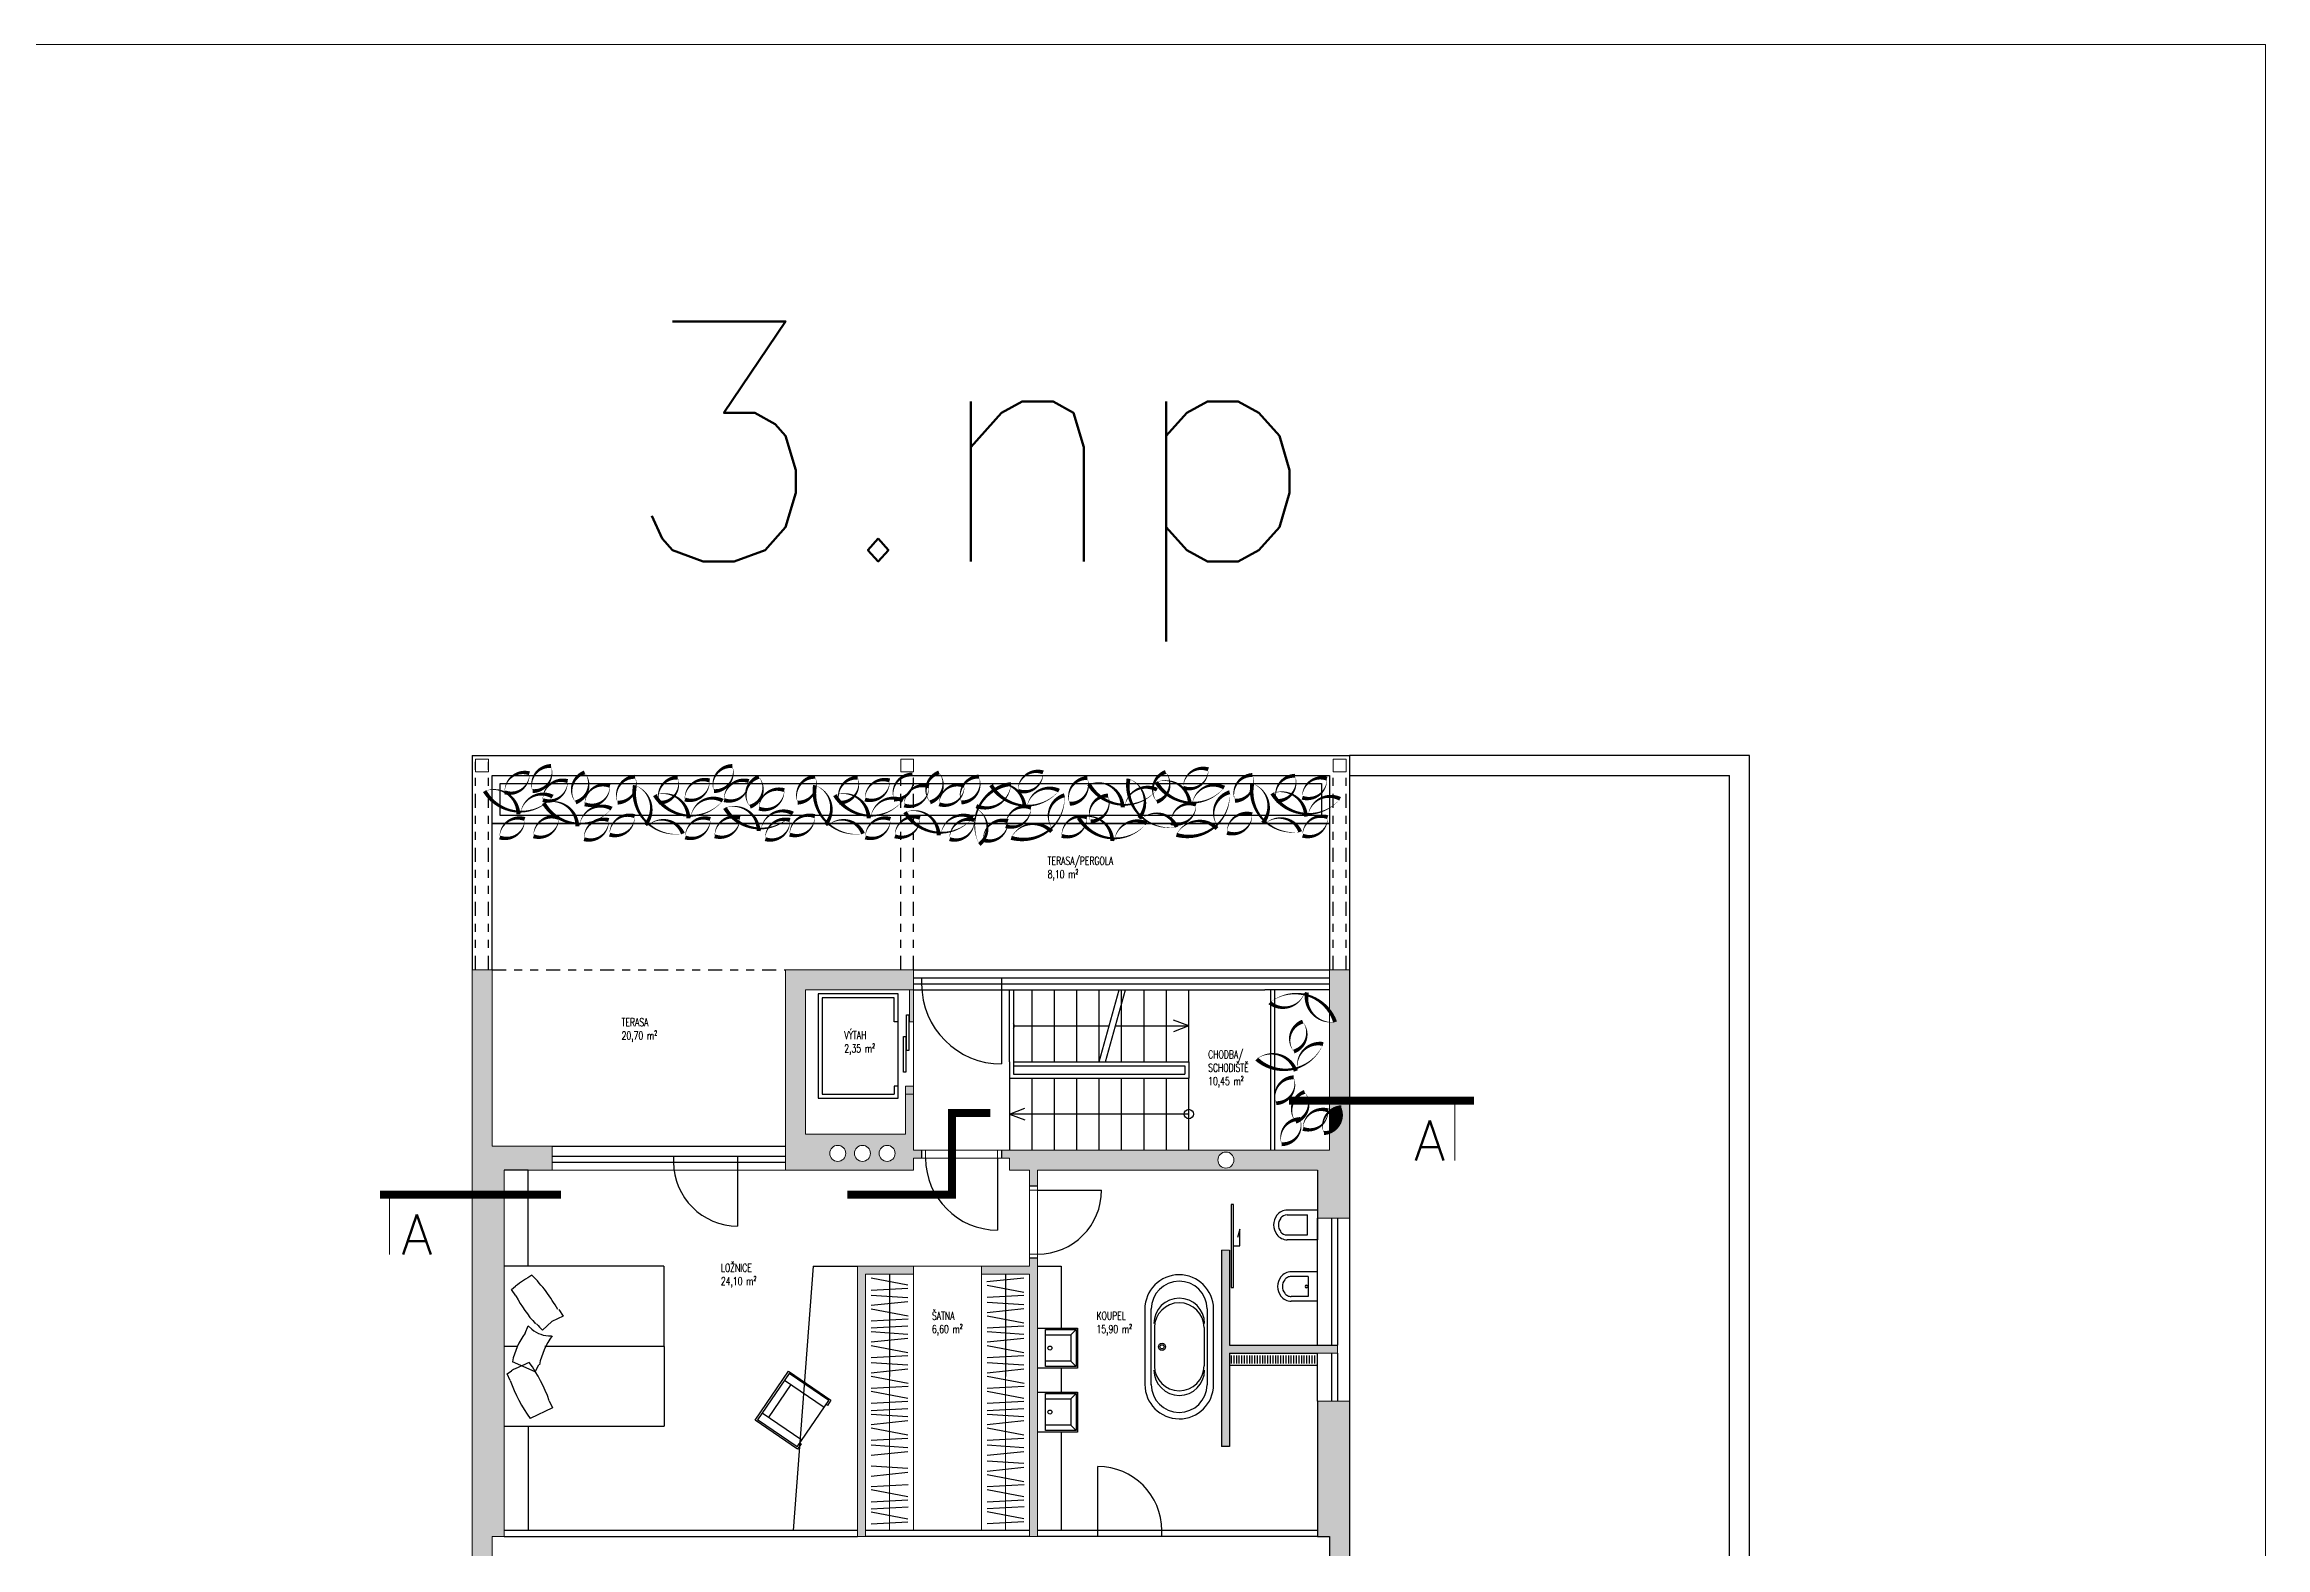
# Model space of a CAD drawing. Header units: metres. Extents: x -442 to 316, y -503 to 125.
# Drawn here: x 64.58 to 92.34, y -73.4 to -54.62 of the extents above; entities that cross this region are included whole.
import ezdxf

# ---------------------------------------------------------------- set-up
doc = ezdxf.new("R2010")
doc.units = ezdxf.units.M
doc.linetypes.add('DIVIDE', pattern=[1.25, 0.5, -0.25, 0, -0.25, 0, -0.25])
doc.linetypes.add('ČÁRKOVANÁ', pattern=[19.05, 12.7, -6.35])
for name, color, linetype in [('aa_nábytek', 133, 'Continuous'), ('int-kuchyň', 141, 'Continuous'), ('nove zdivo akce', 3, 'Continuous'), ('ns_sanita', 7, 'Continuous'), ('PEN50', 7, 'Continuous'), ('popis', 6, 'Continuous'), ('SRAFA', 251, 'Continuous'), ('SRAFY', 3, 'Continuous'), ('zariz.predmety', 203, 'Continuous'), ('ZARIZOVAKY', 251, 'Continuous'), ('ZDIVO', 1, 'Continuous')]:
    doc.layers.add(name, color=color, linetype=linetype)
doc.layers.add('FLOATING-WINDOWS', color=2, linetype='Continuous', plot=False)
doc.layers.add('Standard', color=7, linetype='Continuous', lineweight=25)
doc.styles.add('ROMANS', font='romans.shx', dxfattribs={"width": 0.7})

# ---------------------------------------------------------------- blocks, each defined once
blk = doc.blocks.new('Bidet_zavěšený_36')
at = {"layer": 'ns_sanita', "color": 133, "linetype": 'Continuous'}
for p, q in [((0.37, 0.5), (0, 0.5)), ((0, 0.5), (0, 0.17)), ((0.06, 0.38), (0.06, 0.17)), ((0.06, 0.38), (0.31, 0.38)), ((0.31, 0.38), (0.31, 0.17)), ((0.37, 0.5), (0.37, 0.17))]:
    blk.add_line(p, q, dxfattribs=at)
blk.add_lwpolyline([(0.185, 0.373), (0.174, 0.368), (0.17, 0.357), (0.174, 0.347), (0.185, 0.343), (0.196, 0.347), (0.2, 0.357), (0.196, 0.368)], close=True, dxfattribs=at)
for points in [[(0, 0.17), (0.001, 0.151), (0.004, 0.133), (0.01, 0.115), (0.017, 0.097), (0.027, 0.081), (0.038, 0.066), (0.051, 0.052), (0.065, 0.04)], [(0.06, 0.17), (0.061, 0.158), (0.063, 0.146), (0.066, 0.135), (0.071, 0.124), (0.077, 0.114), (0.084, 0.104), (0.092, 0.096), (0.101, 0.088)], [(0.065, 0.04), (0.092, 0.023), (0.122, 0.01), (0.153, 0.003), (0.185, 0), (0.217, 0.003), (0.248, 0.01), (0.278, 0.023), (0.305, 0.04)], [(0.101, 0.088), (0.12, 0.076), (0.141, 0.067), (0.163, 0.062), (0.185, 0.06), (0.207, 0.062), (0.229, 0.067), (0.25, 0.076), (0.269, 0.088)], [(0.269, 0.088), (0.278, 0.096), (0.286, 0.104), (0.293, 0.114), (0.299, 0.124), (0.304, 0.135), (0.307, 0.146), (0.309, 0.158), (0.31, 0.17)], [(0.305, 0.04), (0.319, 0.052), (0.332, 0.066), (0.343, 0.081), (0.353, 0.097), (0.36, 0.115), (0.366, 0.133), (0.369, 0.151), (0.37, 0.17)]]:
    blk.add_lwpolyline(points, dxfattribs=at)
blk = doc.blocks.new('WC_zavěšené_01_30')
at = {"layer": 'ns_sanita', "color": 133, "linetype": 'Continuous'}
for p, q in [((0, 0.55), (0, 0.17)), ((0, 0.55), (0.37, 0.55)), ((0.06, 0.17), (0.06, 0.425)), ((0.31, 0.425), (0.06, 0.425)), ((0.31, 0.17), (0.31, 0.425)), ((0.37, 0.55), (0.37, 0.17))]:
    blk.add_line(p, q, dxfattribs=at)
for centre, radius, start, end in [((0.163, 0.17), 0.163, 180, 233.1301), ((0.163, 0.17), 0.103, 180, 233.1301), ((0.185, 0.2), 0.2, 233.1301, 306.8699), ((0.185, 0.2), 0.14, 233.1301, 306.8699), ((0.208, 0.17), 0.103, 306.8699, 0), ((0.208, 0.17), 0.163, 306.8699, 0)]:
    blk.add_arc(centre, radius, start, end, dxfattribs=at)

msp = doc.modelspace()

# ---------------------------------------------------------------- hatches: boundary and pattern name
at = {"layer": 'SRAFA', "linetype": 'Continuous', "lineweight": 0, "ltscale": 20}
msp.add_hatch(color=256, dxfattribs=at).paths.add_polyline_path([(70.924726, -68.384743), (70.174726, -68.384794), (70.174726, -66.184794), (69.924726, -66.184794), (69.924726, -68.993142), (70.324726, -68.993142), (70.324726, -68.684794), (70.626009, -68.684794), (70.924726, -68.684794)])
at = {"layer": 'SRAFA', "linetype": 'Continuous', "lineweight": 0}
h = msp.add_hatch(color=256, dxfattribs=at)
h.paths.add_polyline_path([(75.394726, -66.434794), (75.394726, -66.834794), (75.444726, -66.834794), (75.444726, -66.184794), (73.844726, -66.184794), (73.844726, -68.684794), (75.444726, -68.684794), (75.444726, -68.534794), (75.544726, -68.534794), (75.544726, -68.434794), (75.444726, -68.434794), (75.444726, -67.634794), (75.344726, -67.634794), (75.344726, -68.234794), (74.094726, -68.234794), (74.094726, -66.434794)])
h.paths.add_polyline_path([(74.905371, -68.476269, -1), (74.705371, -68.476269, -1)], flags=16)
h.paths.add_polyline_path([(75.213428, -68.476269, -1), (75.013428, -68.476269, -1)], flags=16)
h.paths.add_polyline_path([(74.596359, -68.476269, -1), (74.396359, -68.476269, -1)], flags=16)
h = msp.add_hatch(color=256, dxfattribs=at)
h.paths.add_polyline_path([(80.894726, -66.184794), (80.644726, -66.184794), (80.644726, -66.700057, -0.073154879), (80.713128, -66.835096, -0.055054985), (80.644726, -66.837873), (80.644726, -67.953226, -0.167094975), (80.789781, -67.900375, -0.425721558), (80.644726, -68.210401), (80.644726, -68.434794), (76.644726, -68.434794), (76.544726, -68.434794), (76.544726, -68.534794), (76.644726, -68.534794), (76.644726, -68.684794), (76.894726, -68.684794), (76.894726, -68.884794), (76.994726, -68.884794), (76.994726, -68.684794), (80.494726, -68.684794), (80.494726, -69.284794), (80.894726, -69.284794)])
h.paths.add_polyline_path([(79.448245, -68.559794, -1), (79.248245, -68.559794, -1)], flags=16)
for points in [[(80.789781, -67.900375, 0.167094975), (80.644726, -67.953226), (80.644726, -68.210401, 0.425721558)], [(69.924785, -68.993142), (69.924726, -73.764794), (69.924726, -73.764797), (70.174726, -73.764797), (70.174733, -73.264792), (70.324726, -73.264794), (70.324726, -68.993142)], [(79.394726, -69.684794), (79.294726, -69.684794), (79.294726, -72.139794), (79.394726, -72.139794), (79.394726, -70.974794), (80.494726, -70.974794), (80.744726, -70.974794), (80.744726, -70.874794), (79.394726, -70.874794)], [(74.744726, -69.884794), (74.744726, -73.264794), (74.844726, -73.264794), (74.844726, -69.984794), (75.444726, -69.984794), (75.444726, -69.884794)], [(76.294726, -69.884794), (76.294726, -69.984794), (76.894726, -69.984794), (76.894726, -73.264794), (76.994726, -73.264794), (76.994726, -69.884794), (76.994726, -69.784794), (76.894726, -69.784794), (76.894726, -69.884794)], [(80.894726, -71.574794), (80.494726, -71.574794), (80.494726, -73.264794), (80.644726, -73.264794), (80.644726, -73.764794), (80.894726, -73.764794)]]:
    msp.add_hatch(color=256, dxfattribs=at).paths.add_polyline_path(points)

# ---------------------------------------------------------------- linework, layer by layer
at = {"layer": 'aa_nábytek', "color": 133, "linetype": 'Continuous'}
for p, q in [((73.466029, -71.810886), (73.88226, -71.199043)), ((73.887546, -71.226829), (73.493815, -71.805599)), ((73.831299, -71.30951), (74.327388, -71.646994)), ((73.88226, -71.199043), (74.411421, -71.559026)), ((74.383635, -71.564313), (73.887546, -71.226829)), ((73.632744, -71.779165), (73.913981, -71.365757)), ((73.989904, -72.143083), (74.383635, -71.564313)), ((74.366423, -71.625171), (74.349887, -71.613922)), ((74.411421, -71.559026), (74.366423, -71.625171)), ((73.99519, -72.170869), (73.466029, -71.810886)), ((73.989904, -72.143083), (73.493815, -71.805599)), ((74.046151, -72.060402), (73.550062, -71.722917)), ((74.040188, -72.104724), (73.99519, -72.170869)), ((74.023652, -72.093474), (74.040188, -72.104724))]:
    msp.add_line(p, q, dxfattribs=at)
at = {"layer": 'FLOATING-WINDOWS', "linetype": 'Continuous', "lineweight": 0}
msp.add_lwpolyline([(-36.830295, -54.619624), (92.34374, -54.619624), (92.34374, -91.605521), (-36.830295, -91.605521)], close=True, dxfattribs=at)
at = {"layer": 'FLOATING-WINDOWS', "linetype": 'Continuous', "lineweight": 0, "flags": 128}
for points in [[(74.094726, -66.434794), (74.094726, -68.234794), (75.344726, -68.234794), (75.344726, -67.734794), (75.444726, -67.734794), (75.444726, -66.434794)], [(75.444726, -66.434794), (75.444726, -68.434794), (80.644726, -68.434794), (80.644726, -66.434794)], [(70.324726, -68.684794), (70.324726, -72.678773), (70.324726, -73.189794), (71.484726, -73.189794), (74.744726, -73.189794), (74.744726, -69.884794), (76.894726, -69.884794), (76.894726, -68.684794), (76.644726, -68.684794), (76.644726, -68.534794), (75.444726, -68.534794), (75.444726, -68.684794), (73.844726, -68.684794), (73.613733, -68.684794), (73.148472, -68.684794), (72.111986, -68.684794)], [(76.994726, -68.684794), (76.994726, -73.189794), (80.494726, -73.189794), (80.494726, -70.974794), (79.394726, -70.974794), (79.394726, -72.139794), (79.294726, -72.139794), (79.294726, -69.684794), (79.394726, -69.684794), (79.394726, -70.874794), (80.494726, -70.874794), (80.494726, -68.684794)], [(75.444726, -69.884794), (75.444726, -69.984794), (74.844726, -69.984794), (74.844726, -73.189794), (76.894726, -73.189794), (76.894726, -69.984794), (76.294726, -69.984794), (76.294726, -69.884794)]]:
    msp.add_lwpolyline(points, close=True, dxfattribs=at)
at = {"layer": 'int-kuchyň'}
for p, q in [((70.626009, -68.684794), (70.324726, -68.684794)), ((70.62625, -69.88626), (70.626009, -68.684794)), ((72.322998, -69.884794), (70.322999, -69.886522)), ((72.322998, -69.884794), (72.324726, -71.884793)), ((74.187256, -69.884794), (73.938717, -73.189794)), ((74.187256, -69.884794), (74.744726, -69.884794)), ((70.416914, -70.175636), (70.468039, -70.134967)), ((70.474226, -70.257998), (70.416914, -70.175636)), ((70.587476, -70.723786), (70.627907, -70.631952)), ((70.627907, -70.631952), (70.673676, -70.672142)), ((70.323863, -70.886521), (70.493177, -70.886375)), ((70.836211, -70.886079), (72.323862, -70.884794)), ((70.364573, -71.230937), (70.416377, -71.192822)), ((70.402981, -71.315278), (70.364573, -71.230937)), ((70.324726, -71.886521), (72.324726, -71.884793)), ((70.625817, -71.886261), (70.625248, -73.189794))]:
    msp.add_line(p, q, dxfattribs=at)
for points in [[(71.008525, -70.429538), (71.063687, -70.50881), (70.922596, -70.578898), (70.807846, -70.686839)], [(70.754176, -71.118681), (70.715262, -71.207069), (70.429998, -71.081478)], [(70.890898, -71.567362), (70.932794, -71.654376), (70.651964, -71.789592)]]:
    msp.add_lwpolyline(points, dxfattribs=at)
for centre, radius, start, end in [((73.250135, -74.060084), 4.811092, 122.3924918, 125.3287458), ((69.321993, -71.345156), 1.907995, 28.6778678, 44.9317741), ((72.004895, -69.446716), 1.732376, 207.9243842, 222.0424092), ((71.33805, -71.267748), 0.926961, 144.0681107, 168.4076589), ((70.900942, -70.413325), 0.344436, 228.7137288, 272.0347363), ((72.017483, -69.446716), 1.732376, 222.0424092, 225.7129752), ((71.735028, -71.329404), 0.990929, 144.7535397, 167.72223), ((72.042912, -70.756931), 1.732376, 198.8021533, 216.5907443), ((72.540994, -75.509373), 4.811092, 113.2702609, 116.2065149), ((69.092962, -72.20601), 1.907995, 19.5556369, 35.8095432)]:
    msp.add_arc(centre, radius, start, end, dxfattribs=at)
at = {"layer": 'nove zdivo akce', "linetype": 'DIVIDE', "ltscale": 0.35}
for p, q in [((69.969726, -66.184794), (69.969726, -63.549794)), ((70.129726, -66.184794), (70.129726, -63.549794)), ((75.284726, -66.184794), (75.284726, -63.709794)), ((75.444726, -66.184794), (75.444726, -63.709794)), ((80.689726, -66.184794), (80.689726, -63.709794)), ((80.849726, -66.184794), (80.849726, -63.709794)), ((70.174726, -66.184794), (73.844726, -66.184794))]:
    msp.add_line(p, q, dxfattribs=at)
at = {"layer": 'nove zdivo akce', "linetype": 'Continuous'}
for p, q in [((75.444726, -66.184794), (79.834726, -66.184794)), ((75.444726, -66.284794), (80.644726, -66.284794)), ((75.544726, -66.284794), (75.544726, -66.359794)), ((76.544726, -66.284794), (76.544726, -66.359794)), ((79.834726, -66.184794), (80.644726, -66.184794)), ((74.252465, -66.481647), (74.252465, -67.784794)), ((75.252465, -66.481647), (74.252465, -66.481647)), ((74.302465, -66.531647), (74.302465, -67.734794)), ((75.202465, -66.531647), (74.302465, -66.531647)), ((75.202465, -66.834794), (75.202465, -66.531647)), ((75.252465, -67.784794), (75.252465, -66.481647)), ((75.444726, -66.359794), (80.644726, -66.359794)), ((75.444726, -66.434794), (79.834726, -66.434794)), ((76.544726, -66.359794), (76.544726, -67.359794)), ((76.644726, -67.334794), (76.644726, -66.434794)), ((76.694726, -66.434794), (76.694726, -67.484794)), ((76.924726, -67.334794), (76.924726, -66.434794)), ((77.204726, -67.334794), (77.204726, -66.434794)), ((77.484726, -67.334794), (77.484726, -66.434794)), ((77.764726, -67.334794), (77.764726, -66.434794)), ((77.764726, -67.334794), (78.013886, -66.434794)), ((77.842548, -67.334794), (78.091707, -66.434794)), ((78.044726, -67.334794), (78.044726, -66.434794)), ((78.324726, -67.334794), (78.324726, -66.434794)), ((78.324726, -67.334794), (78.324726, -66.434794)), ((78.604726, -67.334794), (78.604726, -66.434794)), ((78.604726, -67.334794), (78.604726, -66.434794)), ((78.884726, -67.334794), (78.884726, -66.434794)), ((78.884726, -67.334794), (78.884726, -66.434794)), ((80.644726, -66.434794), (79.834726, -66.434794)), ((79.909726, -68.434794), (79.909726, -66.434794)), ((79.959726, -68.434794), (79.959726, -66.434794)), ((75.252465, -66.834794), (75.202465, -66.834794)), ((76.694726, -66.884794), (77.889306, -66.884794)), ((77.967128, -66.884794), (78.884726, -66.884794)), ((78.884726, -66.884794), (78.693293, -66.813512)), ((78.884726, -66.884794), (78.693293, -66.956076)), ((76.644726, -67.334794), (76.644726, -67.534794)), ((76.694726, -67.334794), (78.884726, -67.334794)), ((76.694726, -67.384794), (78.834726, -67.384794)), ((78.834726, -67.384794), (78.834726, -67.484794)), ((78.884726, -67.334794), (78.884726, -67.534794)), ((74.302465, -67.734794), (75.202465, -67.734794)), ((75.252465, -67.634794), (75.202465, -67.634794)), ((75.202465, -67.634794), (75.202465, -67.734794)), ((76.644726, -67.534794), (78.884726, -67.534794)), ((76.644726, -67.534794), (76.644726, -68.434794)), ((76.694726, -67.484794), (78.834726, -67.484794)), ((76.924726, -68.434794), (76.924726, -67.534794)), ((77.204726, -68.434794), (77.204726, -67.534794)), ((77.484726, -68.434794), (77.484726, -67.534794)), ((77.764726, -68.434794), (77.764726, -67.534794)), ((78.044726, -68.434794), (78.044726, -67.534794)), ((78.324726, -68.434794), (78.324726, -67.534794)), ((78.324726, -68.434794), (78.324726, -67.534794)), ((78.604726, -68.434794), (78.604726, -67.534794)), ((78.604726, -68.434794), (78.604726, -67.534794)), ((78.884726, -68.434794), (78.884726, -67.534794)), ((78.884726, -68.434794), (78.884726, -67.534794)), ((74.252465, -67.784794), (75.252465, -67.784794)), ((76.644726, -67.984794), (76.83616, -67.913512)), ((78.884726, -67.984794), (76.644726, -67.984794)), ((76.644726, -67.984794), (76.83616, -68.056076)), ((70.924726, -68.384794), (73.844726, -68.384794)), ((70.924726, -68.509794), (73.844726, -68.509794)), ((72.444726, -68.509794), (72.444726, -68.584794)), ((73.244726, -68.509794), (73.244726, -68.584794)), ((75.544726, -68.434794), (75.544726, -68.534794)), ((76.494726, -68.534794), (76.494726, -69.434794)), ((76.544726, -68.434794), (76.544726, -68.534794)), ((70.924726, -68.584794), (73.844726, -68.584794)), ((73.244726, -68.584794), (73.244726, -69.384794)), ((76.994726, -68.884794), (76.894726, -68.884794)), ((76.994726, -68.934794), (77.794726, -68.934794)), ((80.494726, -70.874794), (80.494726, -69.284794)), ((80.669726, -69.284794), (80.669726, -70.874794)), ((80.744726, -69.284794), (80.744726, -70.874794)), ((80.894726, -69.284794), (80.894726, -71.574794)), ((76.994726, -69.784794), (76.894726, -69.784794)), ((80.494726, -71.574794), (80.494726, -70.974794)), ((80.669726, -70.974794), (80.669726, -71.574794)), ((80.744726, -70.974794), (80.744726, -71.574794)), ((77.747171, -73.189794), (77.747171, -72.389794)), ((74.744726, -73.189794), (70.324726, -73.189794)), ((70.324726, -73.264794), (74.744726, -73.264794)), ((76.894726, -73.189794), (74.844726, -73.189794)), ((76.894726, -73.264794), (74.844726, -73.264794)), ((80.494726, -73.189794), (76.994726, -73.189794)), ((80.494726, -73.264794), (76.994726, -73.264794)), ((77.747171, -73.264794), (77.747171, -73.189794)), ((78.547171, -73.264794), (78.547171, -73.189794))]:
    msp.add_line(p, q, dxfattribs=at)
for points in [[(75.382832, -67.192121), (75.355508, -67.192121), (75.355508, -66.746832), (75.382832, -66.746832)], [(75.347265, -67.46026), (75.319941, -67.46026), (75.319941, -67.01497), (75.347265, -67.01497)]]:
    msp.add_lwpolyline(points, close=True, dxfattribs=at)
msp.add_circle((78.884726, -67.984794), 0.058597, dxfattribs=at)
for centre, radius, start, end in [((76.544726, -66.359794), 1, 180, 270), ((76.644726, -66.884794), 0.058597, 328.5705846, 31.4294154), ((76.494726, -68.534794), 0.9, 180, 270), ((73.244726, -68.584794), 0.8, 180, 270), ((76.994726, -68.934794), 0.8, 270, 0), ((77.747171, -73.189794), 0.8, 360, 90)]:
    msp.add_arc(centre, radius, start, end, dxfattribs=at)
at = {"layer": 'ns_sanita', "color": 133, "linetype": 'Continuous'}
for p, q in [((76.994726, -69.884794), (77.289429, -69.884794)), ((77.289429, -69.884794), (77.289429, -70.658978)), ((76.994726, -70.658978), (77.494726, -70.658978)), ((77.094726, -71.138978), (77.094726, -70.678978)), ((77.094726, -70.678978), (77.474726, -70.678978)), ((77.094726, -70.743978), (77.409726, -70.743978)), ((77.474726, -70.678978), (77.409726, -70.743978)), ((77.409726, -70.743978), (77.409726, -71.073978)), ((77.474726, -70.678978), (77.474726, -71.138978)), ((77.494726, -70.658978), (77.494726, -71.158978)), ((77.409726, -71.073978), (77.094726, -71.073978)), ((77.409726, -71.073978), (77.474726, -71.138978)), ((77.494726, -71.158978), (76.994726, -71.158978)), ((77.474726, -71.138978), (77.094726, -71.138978)), ((77.289429, -71.158978), (77.289429, -71.458978)), ((76.994726, -71.458978), (77.494726, -71.458978)), ((77.094726, -71.478978), (77.474726, -71.478978)), ((77.094726, -71.938978), (77.094726, -71.478978)), ((77.094726, -71.543978), (77.409726, -71.543978)), ((77.474726, -71.478978), (77.409726, -71.543978)), ((77.409726, -71.543978), (77.409726, -71.873978)), ((77.474726, -71.478978), (77.474726, -71.938978)), ((77.494726, -71.458978), (77.494726, -71.958978)), ((77.409726, -71.873978), (77.094726, -71.873978)), ((77.409726, -71.873978), (77.474726, -71.938978)), ((77.494726, -71.958978), (76.994726, -71.958978)), ((77.474726, -71.938978), (77.094726, -71.938978)), ((77.289429, -71.958978), (77.289429, -73.189794))]:
    msp.add_line(p, q, dxfattribs=at)
for centre in [(77.148325, -70.908978), (77.148325, -71.708978)]:
    msp.add_circle(centre, 0.025, dxfattribs=at)
at = {"layer": 'PEN50'}
for p, q in [((79.442933, -69.632758), (79.524248, -69.632758)), ((79.524248, -69.4228), (79.494957, -69.528841)), ((79.524248, -69.632758), (79.524248, -69.4228)), ((78.334569, -70.418774), (78.334934, -71.368782)), ((78.414934, -71.368752), (78.41457, -70.418743)), ((79.114577, -70.418475), (79.114941, -71.368484)), ((79.194912, -71.368453), (79.194541, -70.398444)), ((78.454661, -70.65373), (78.454845, -71.133734)), ((79.074666, -70.653492), (79.07485, -71.133497))]:
    msp.add_line(p, q, dxfattribs=at)
msp.add_lwpolyline([(79.413322, -70.150658), (79.442933, -70.150658), (79.442933, -69.114858), (79.413322, -69.114858)], close=True, dxfattribs=at)
for radius in [0.0447, 0.026]:
    msp.add_circle((78.549475, -70.893696), radius, dxfattribs=at)
for centre, radius, start, end in [((78.764575, -70.423609), 0.430004, 0.6882051, 180.0219601), ((78.764575, -70.423609), 0.350003, 0.6882051, 180.0219601), ((78.764644, -70.602735), 0.316569, 0.0219601, 180.0219601), ((78.764663, -70.653611), 0.310003, 0.0219601, 180.0219601), ((78.764867, -71.184491), 0.316569, 180.0219601, 0.0219601), ((78.764847, -71.133616), 0.310003, 180.0219601, 0.0219601), ((78.764936, -71.363618), 0.430004, 180.0219601, 359.3557151), ((78.764936, -71.363618), 0.350003, 180.0219601, 359.3557151)]:
    msp.add_arc(centre, radius, start, end, dxfattribs=at)
at = {"layer": 'SRAFA', "linetype": 'Continuous'}
for p, q in [((85.894726, -63.50553), (80.894726, -63.504794)), ((85.894726, -73.789794), (85.894726, -63.50553)), ((80.894726, -63.754897), (85.644726, -63.755499)), ((85.644726, -73.539794), (85.644726, -63.755499)), ((85.894726, -71.534794), (85.894726, -65.234794)), ((79.418511, -71.1009), (79.418511, -71.0009)), ((79.45099, -71.1009), (79.45099, -71.0009)), ((79.483469, -71.1009), (79.483469, -71.0009)), ((79.515948, -71.1009), (79.515948, -71.0009)), ((79.548426, -71.1009), (79.548426, -71.0009)), ((79.580905, -71.1009), (79.580905, -71.0009)), ((79.613384, -71.1009), (79.613384, -71.0009)), ((79.645863, -71.1009), (79.645863, -71.0009)), ((79.678341, -71.1009), (79.678341, -71.0009)), ((79.71082, -71.1009), (79.71082, -71.0009)), ((79.743299, -71.1009), (79.743299, -71.0009)), ((79.775778, -71.1009), (79.775778, -71.0009)), ((79.808257, -71.1009), (79.808257, -71.0009)), ((79.840735, -71.1009), (79.840735, -71.0009)), ((79.873214, -71.1009), (79.873214, -71.0009)), ((79.905693, -71.1009), (79.905693, -71.0009)), ((79.938172, -71.1009), (79.938172, -71.0009)), ((79.97065, -71.1009), (79.97065, -71.0009)), ((80.003129, -71.1009), (80.003129, -71.0009)), ((80.035608, -71.1009), (80.035608, -71.0009)), ((80.068087, -71.1009), (80.068087, -71.0009)), ((80.100565, -71.1009), (80.100565, -71.0009)), ((80.133044, -71.1009), (80.133044, -71.0009)), ((80.165523, -71.1009), (80.165523, -71.0009)), ((80.198002, -71.1009), (80.198002, -71.0009)), ((80.230481, -71.1009), (80.230481, -71.0009)), ((80.262959, -71.1009), (80.262959, -71.0009)), ((80.295438, -71.1009), (80.295438, -71.0009)), ((80.327917, -71.1009), (80.327917, -71.0009)), ((80.360396, -71.1009), (80.360396, -71.0009)), ((80.392874, -71.1009), (80.392874, -71.0009)), ((80.425353, -71.1009), (80.425353, -71.0009)), ((80.457832, -71.1009), (80.457832, -71.0009)), ((79.394726, -71.124794), (80.494726, -71.124794)), ((85.894726, -71.664794), (85.894726, -71.534794))]:
    msp.add_line(p, q, dxfattribs=at)
at = {"layer": 'SRAFA', "linetype": 'Continuous', "lineweight": 0}
for p, q in [((75.444726, -69.984794), (75.444726, -73.189794)), ((76.294726, -69.984794), (76.294726, -73.189794)), ((75.144726, -71.26478), (75.144726, -73.189794)), ((76.594726, -71.26478), (76.594726, -73.189794))]:
    msp.add_line(p, q, dxfattribs=at)
at = {"layer": 'SRAFY', "linetype": 'Continuous', "lineweight": 0}
msp.add_line((70.924726, -68.684794), (73.844726, -68.684794), dxfattribs=at)
at = {"layer": 'Standard', "color": 7, "linetype": 'ByBlock'}
for p, q in [((69.924726, -63.504794), (80.894726, -63.504794)), ((69.924726, -63.504794), (69.924726, -66.184794)), ((80.894726, -63.504794), (80.894726, -66.184794)), ((70.174726, -63.754794), (80.644726, -63.754794)), ((70.174726, -66.184794), (70.174726, -63.754794)), ((80.644726, -63.754794), (80.644726, -66.184794)), ((70.174726, -64.354794), (80.644726, -64.354794))]:
    msp.add_line(p, q, dxfattribs=at)
for points in [[(70.174726, -63.754794), (80.644726, -63.754794), (80.644726, -64.354794), (70.174726, -64.354794)], [(70.274726, -63.854794), (80.544726, -63.854794), (80.544726, -64.254794), (70.274726, -64.254794)]]:
    msp.add_lwpolyline(points, close=True, dxfattribs=at)
at = {"layer": 'zariz.predmety', "color": 253, "linetype": 'Continuous', "ltscale": 0.001}
for points in [[(70.334438, -63.965511, 0, 0, -0.520567051), (70.334438, -63.965511, 0, 0.05, -0.520567051), (70.642153, -63.727563, 0, 0.05, -0.520567051), (70.334438, -63.965511, 0.05, 0.05, 0)], [(70.682647, -63.950197, 0, 0, -0.520567051), (70.682647, -63.950197, 0, 0.05, -0.520567051), (70.912592, -63.636456, 0, 0.05, -0.520567051), (70.682647, -63.950197, 0.05, 0.05, 0)], [(70.810599, -64.062715, 0, 0, -0.520567051), (70.810599, -64.062715, 0, 0.05, -0.520567051), (71.118313, -63.824767, 0, 0.05, -0.520567051), (70.810599, -64.062715, 0.05, 0.05, 0)], [(71.221521, -64.090055, 0, 0, -0.520567051), (71.221521, -64.090055, 0, 0.05, -0.520567051), (71.331971, -63.717082, 0, 0.05, -0.520567051), (71.221521, -64.090055, 0.05, 0.05, 0)], [(71.335016, -64.114037, 0, 0, -0.520567051), (71.335016, -64.114037, 0, 0.05, -0.520567051), (71.648489, -63.883729, 0, 0.05, -0.520567051), (71.335016, -64.114037, 0.05, 0.05, 0)], [(71.745308, -64.093826, 0, 0, -0.520567051), (71.745308, -64.093826, 0, 0.05, -0.520567051), (71.96256, -63.771166, 0, 0.05, -0.520567051), (71.745308, -64.093826, 0.05, 0.05, 0)], [(71.960726, -63.876554, 0, 0, -0.520567051), (71.960726, -63.876554, 0, 0.05, -0.520567051), (72.092051, -64.370215, 0, 0.05, -0.520567051), (72.122672, -64.378342, 0, 0.05, -0.520567051), (72.56074, -64.48151, 0, 0.05, -0.520567051), (71.960726, -63.876554, 0.05, 0.05, 0)], [(72.265717, -64.094897, 0, 0, -0.520567051), (72.265717, -64.094897, 0, 0.05, -0.520567051), (72.495661, -63.781156, 0, 0.05, -0.520567051), (72.265717, -64.094897, 0.05, 0.05, 0)], [(72.585562, -64.054903, 0, 0, -0.520567051), (72.585562, -64.054903, 0, 0.05, -0.520567051), (72.893277, -63.816954, 0, 0.05, -0.520567051), (72.585562, -64.054903, 0.05, 0.05, 0)], [(72.948133, -63.950197, 0, 0, -0.520567051), (72.948133, -63.950197, 0, 0.05, -0.520567051), (73.178078, -63.636456, 0, 0.05, -0.520567051), (72.948133, -63.950197, 0.05, 0.05, 0)], [(73.076085, -64.062715, 0, 0, -0.520567051), (73.076085, -64.062715, 0, 0.05, -0.520567051), (73.383799, -63.824767, 0, 0.05, -0.520567051), (73.076085, -64.062715, 0.05, 0.05, 0)], [(73.400059, -64.144326, 0, 0, -0.520567051), (73.400059, -64.144326, 0, 0.05, -0.520567051), (73.510509, -63.771353, 0, 0.05, -0.520567051), (73.400059, -64.144326, 0.05, 0.05, 0)], [(73.996669, -64.093826, 0, 0, -0.520567051), (73.996669, -64.093826, 0, 0.05, -0.520567051), (74.213921, -63.771166, 0, 0.05, -0.520567051), (73.996669, -64.093826, 0.05, 0.05, 0)], [(74.212087, -63.876554, 0, 0, -0.520567051), (74.212087, -63.876554, 0, 0.05, -0.520567051), (74.343411, -64.370215, 0, 0.05, -0.520567051), (74.374033, -64.378342, 0, 0.05, -0.520567051), (74.812101, -64.48151, 0, 0.05, -0.520567051), (74.212087, -63.876554, 0.05, 0.05, 0)], [(74.517078, -64.094897, 0, 0, -0.520567051), (74.517078, -64.094897, 0, 0.05, -0.520567051), (74.747022, -63.781156, 0, 0.05, -0.520567051), (74.517078, -64.094897, 0.05, 0.05, 0)], [(74.836923, -64.054903, 0, 0, -0.520567051), (74.836923, -64.054903, 0, 0.05, -0.520567051), (75.144637, -63.816954, 0, 0.05, -0.520567051), (74.836923, -64.054903, 0.05, 0.05, 0)], [(75.199494, -64.055759, 0, 0, -0.520567051), (75.199494, -64.055759, 0, 0.05, -0.520567051), (75.429439, -63.742018, 0, 0.05, -0.520567051), (75.199494, -64.055759, 0.05, 0.05, 0)], [(75.327446, -64.12869, 0, 0, -0.520567051), (75.327446, -64.12869, 0, 0.05, -0.520567051), (75.63516, -63.890742, 0, 0.05, -0.520567051), (75.327446, -64.12869, 0.05, 0.05, 0)], [(75.65142, -64.090055, 0, 0, -0.520567051), (75.65142, -64.090055, 0, 0.05, -0.520567051), (75.76187, -63.717082, 0, 0.05, -0.520567051), (75.65142, -64.090055, 0.05, 0.05, 0)], [(75.764915, -64.114037, 0, 0, -0.520567051), (75.764915, -64.114037, 0, 0.05, -0.520567051), (76.078388, -63.883729, 0, 0.05, -0.520567051), (75.764915, -64.114037, 0.05, 0.05, 0)], [(76.042929, -64.091023, 0, 0, -0.520567051), (76.042929, -64.091023, 0, 0.05, -0.520567051), (76.260181, -63.768363, 0, 0.05, -0.520567051), (76.042929, -64.091023, 0.05, 0.05, 0)], [(76.659957, -63.861209, 0, 0, -0.520567051), (76.659957, -63.861209, 0, 0.05, -0.520567051), (76.229602, -64.136422, 0, 0.05, -0.520567051), (76.231171, -64.168065, 0, 0.05, -0.520567051), (76.266091, -64.61676, 0, 0.05, -0.520567051), (76.659957, -63.861209, 0.05, 0.05, 0)], [(76.412601, -63.875138, 0, 0, -0.520567051), (76.412601, -63.875138, 0, 0.05, -0.520567051), (76.833522, -64.164573, 0, 0.05, -0.520567051), (76.862063, -64.150821, 0, 0.05, -0.520567051), (77.261851, -63.944141, 0, 0.05, -0.520567051), (76.412601, -63.875138, 0.05, 0.05, 0)], [(76.749667, -63.945848, 0, 0, -0.520567051), (76.749667, -63.945848, 0, 0.05, -0.520567051), (77.063141, -63.715539, 0, 0.05, -0.520567051), (76.749667, -63.945848, 0.05, 0.05, 0)], [(77.397114, -64.108809, 0, 0, -0.520567051), (77.397114, -64.108809, 0, 0.05, -0.520567051), (77.614365, -63.786148, 0, 0.05, -0.520567051), (77.397114, -64.108809, 0.05, 0.05, 0)], [(77.636345, -63.863984, 0, 0, -0.520567051), (77.636345, -63.863984, 0, 0.05, -0.520567051), (78.057266, -64.153419, 0, 0.05, -0.520567051), (78.085808, -64.139667, 0, 0.05, -0.520567051), (78.485596, -63.932987, 0, 0.05, -0.520567051), (77.636345, -63.863984, 0.05, 0.05, 0)], [(78.13126, -63.79474, 0, 0, -0.520567051), (78.13126, -63.79474, 0, 0.05, -0.520567051), (78.262584, -64.288401, 0, 0.05, -0.520567051), (78.293205, -64.296528, 0, 0.05, -0.520567051), (78.731273, -64.399695, 0, 0.05, -0.520567051), (78.13126, -63.79474, 0.05, 0.05, 0)], [(78.484559, -64.083921, 0, 0, -0.520567051), (78.484559, -64.083921, 0, 0.05, -0.520567051), (78.595009, -63.710948, 0, 0.05, -0.520567051), (78.484559, -64.083921, 0.05, 0.05, 0)], [(78.477871, -63.837577, 0, 0, -0.520567051), (78.477871, -63.837577, 0, 0.05, -0.520567051), (78.898792, -64.127012, 0, 0.05, -0.520567051), (78.927333, -64.11326, 0, 0.05, -0.520567051), (79.327121, -63.90658, 0, 0.05, -0.520567051), (78.477871, -63.837577, 0.05, 0.05, 0)], [(78.814937, -63.908286, 0, 0, -0.520567051), (78.814937, -63.908286, 0, 0.05, -0.520567051), (79.12841, -63.677977, 0, 0.05, -0.520567051), (78.814937, -63.908286, 0.05, 0.05, 0)], [(79.462384, -64.071247, 0, 0, -0.520567051), (79.462384, -64.071247, 0, 0.05, -0.520567051), (79.679635, -63.748587, 0, 0.05, -0.520567051), (79.462384, -64.071247, 0.05, 0.05, 0)], [(79.677802, -63.853974, 0, 0, -0.520567051), (79.677802, -63.853974, 0, 0.05, -0.520567051), (79.809126, -64.347635, 0, 0.05, -0.520567051), (79.839747, -64.355763, 0, 0.05, -0.520567051), (80.277815, -64.45893, 0, 0.05, -0.520567051), (79.677802, -63.853974, 0.05, 0.05, 0)], [(79.982792, -64.072318, 0, 0, -0.520567051), (79.982792, -64.072318, 0, 0.05, -0.520567051), (80.212736, -63.758577, 0, 0.05, -0.520567051), (79.982792, -64.072318, 0.05, 0.05, 0)], [(80.302637, -64.032324, 0, 0, -0.520567051), (80.302637, -64.032324, 0, 0.05, -0.520567051), (80.610352, -63.794375, 0, 0.05, -0.520567051), (80.302637, -64.032324, 0.05, 0.05, 0)], [(70.083059, -63.94937, 0, 0, -0.520567051), (70.083059, -63.94937, 0, 0.05, -0.520567051), (70.50398, -64.238805, 0, 0.05, -0.520567051), (70.532522, -64.225053, 0, 0.05, -0.520567051), (70.93231, -64.018373, 0, 0.05, -0.520567051), (70.083059, -63.94937, 0.05, 0.05, 0)], [(70.820364, -64.099553, 0, 0, -0.520567051), (70.820364, -64.099553, 0, 0.05, -0.520567051), (71.241285, -64.388988, 0, 0.05, -0.520567051), (71.269826, -64.375236, 0, 0.05, -0.520567051), (71.669614, -64.168556, 0, 0.05, -0.520567051), (70.820364, -64.099553, 0.05, 0.05, 0)], [(72.209435, -64.00035, 0, 0, -0.520567051), (72.209435, -64.00035, 0, 0.05, -0.520567051), (72.630356, -64.289785, 0, 0.05, -0.520567051), (72.658898, -64.276034, 0, 0.05, -0.520567051), (73.058686, -64.069353, 0, 0.05, -0.520567051), (72.209435, -64.00035, 0.05, 0.05, 0)], [(73.08585, -64.160163, 0, 0, -0.520567051), (73.08585, -64.160163, 0, 0.05, -0.520567051), (73.506771, -64.449598, 0, 0.05, -0.520567051), (73.535313, -64.435846, 0, 0.05, -0.520567051), (73.935101, -64.229166, 0, 0.05, -0.520567051), (73.08585, -64.160163, 0.05, 0.05, 0)], [(73.513554, -64.168308, 0, 0, -0.520567051), (73.513554, -64.168308, 0, 0.05, -0.520567051), (73.827027, -63.937999, 0, 0.05, -0.520567051), (73.513554, -64.168308, 0.05, 0.05, 0)], [(74.460796, -64.00035, 0, 0, -0.520567051), (74.460796, -64.00035, 0, 0.05, -0.520567051), (74.881717, -64.289785, 0, 0.05, -0.520567051), (74.910259, -64.276034, 0, 0.05, -0.520567051), (75.310047, -64.069353, 0, 0.05, -0.520567051), (74.460796, -64.00035, 0.05, 0.05, 0)], [(76.596355, -64.387172, 0, 0, -0.520567051), (76.596355, -64.387172, 0, 0.05, -0.520567051), (76.909828, -64.156863, 0, 0.05, -0.520567051), (76.596355, -64.387172, 0.05, 0.05, 0)], [(76.664398, -64.533822, 0, 0, -0.520567051), (76.664398, -64.533822, 0, 0.05, -0.520567051), (77.169249, -64.455895, 0, 0.05, -0.520567051), (77.180596, -64.426316, 0, 0.05, -0.520567051), (77.329895, -64.001749, 0, 0.05, -0.520567051), (76.664398, -64.533822, 0.05, 0.05, 0)], [(77.656205, -64.327931, 0, 0, -0.520567051), (77.656205, -64.327931, 0, 0.05, -0.520567051), (77.873457, -64.005271, 0, 0.05, -0.520567051), (77.656205, -64.327931, 0.05, 0.05, 0)], [(78.661625, -64.34961, 0, 0, -0.520567051), (78.661625, -64.34961, 0, 0.05, -0.520567051), (78.975098, -64.119301, 0, 0.05, -0.520567051), (78.661625, -64.34961, 0.05, 0.05, 0)], [(78.729668, -64.49626, 0, 0, -0.520567051), (78.729668, -64.49626, 0, 0.05, -0.520567051), (79.234519, -64.418334, 0, 0.05, -0.520567051), (79.245866, -64.388754, 0, 0.05, -0.520567051), (79.395165, -63.964187, 0, 0.05, -0.520567051), (78.729668, -64.49626, 0.05, 0.05, 0)], [(79.926511, -63.977771, 0, 0, -0.520567051), (79.926511, -63.977771, 0, 0.05, -0.520567051), (80.347432, -64.267206, 0, 0.05, -0.520567051), (80.375973, -64.253454, 0, 0.05, -0.520567051), (80.775761, -64.046774, 0, 0.05, -0.520567051), (79.926511, -63.977771, 0.05, 0.05, 0)], [(70.270624, -64.528776, 0, 0, -0.520567051), (70.270624, -64.528776, 0, 0.05, -0.520567051), (70.584098, -64.298467, 0, 0.05, -0.520567051), (70.270624, -64.528776, 0.05, 0.05, 0)], [(70.693853, -64.513894, 0, 0, -0.520567051), (70.693853, -64.513894, 0, 0.05, -0.520567051), (71.007327, -64.283585, 0, 0.05, -0.520567051), (70.693853, -64.513894, 0.05, 0.05, 0)], [(71.325397, -64.550194, 0, 0, -0.520567051), (71.325397, -64.550194, 0, 0.05, -0.520567051), (71.633112, -64.312245, 0, 0.05, -0.520567051), (71.325397, -64.550194, 0.05, 0.05, 0)], [(71.644894, -64.49354, 0, 0, -0.520567051), (71.644894, -64.49354, 0, 0.05, -0.520567051), (71.958367, -64.263231, 0, 0.05, -0.520567051), (71.644894, -64.49354, 0.05, 0.05, 0)], [(72.590092, -64.528776, 0, 0, -0.520567051), (72.590092, -64.528776, 0, 0.05, -0.520567051), (72.903565, -64.298467, 0, 0.05, -0.520567051), (72.590092, -64.528776, 0.05, 0.05, 0)], [(72.959339, -64.513894, 0, 0, -0.520567051), (72.959339, -64.513894, 0, 0.05, -0.520567051), (73.272813, -64.283585, 0, 0.05, -0.520567051), (72.959339, -64.513894, 0.05, 0.05, 0)], [(73.590883, -64.550194, 0, 0, -0.520567051), (73.590883, -64.550194, 0, 0.05, -0.520567051), (73.898598, -64.312245, 0, 0.05, -0.520567051), (73.590883, -64.550194, 0.05, 0.05, 0)], [(73.896255, -64.49354, 0, 0, -0.520567051), (73.896255, -64.49354, 0, 0.05, -0.520567051), (74.209728, -64.263231, 0, 0.05, -0.520567051), (73.896255, -64.49354, 0.05, 0.05, 0)], [(74.841453, -64.528776, 0, 0, -0.520567051), (74.841453, -64.528776, 0, 0.05, -0.520567051), (75.154926, -64.298467, 0, 0.05, -0.520567051), (74.841453, -64.528776, 0.05, 0.05, 0)], [(75.2107, -64.513894, 0, 0, -0.520567051), (75.2107, -64.513894, 0, 0.05, -0.520567051), (75.524174, -64.283585, 0, 0.05, -0.520567051), (75.2107, -64.513894, 0.05, 0.05, 0)], [(75.337211, -64.212943, 0, 0, -0.520567051), (75.337211, -64.212943, 0, 0.05, -0.520567051), (75.758132, -64.502378, 0, 0.05, -0.520567051), (75.786673, -64.488626, 0, 0.05, -0.520567051), (76.186461, -64.281946, 0, 0.05, -0.520567051), (75.337211, -64.212943, 0.05, 0.05, 0)], [(75.895042, -64.550194, 0, 0, -0.520567051), (75.895042, -64.550194, 0, 0.05, -0.520567051), (76.202756, -64.312245, 0, 0.05, -0.520567051), (75.895042, -64.550194, 0.05, 0.05, 0)], [(76.31591, -64.562127, 0, 0, -0.520567051), (76.31591, -64.562127, 0, 0.05, -0.520567051), (76.623625, -64.324179, 0, 0.05, -0.520567051), (76.31591, -64.562127, 0.05, 0.05, 0)], [(77.296699, -64.508522, 0, 0, -0.520567051), (77.296699, -64.508522, 0, 0.05, -0.520567051), (77.610173, -64.278214, 0, 0.05, -0.520567051), (77.296699, -64.508522, 0.05, 0.05, 0)], [(77.507254, -64.283974, 0, 0, -0.520567051), (77.507254, -64.283974, 0, 0.05, -0.520567051), (77.928175, -64.573409, 0, 0.05, -0.520567051), (77.956717, -64.559658, 0, 0.05, -0.520567051), (78.356505, -64.352977, 0, 0.05, -0.520567051), (77.507254, -64.283974, 0.05, 0.05, 0)], [(79.361969, -64.470961, 0, 0, -0.520567051), (79.361969, -64.470961, 0, 0.05, -0.520567051), (79.675443, -64.240652, 0, 0.05, -0.520567051), (79.361969, -64.470961, 0.05, 0.05, 0)], [(80.307167, -64.506197, 0, 0, -0.520567051), (80.307167, -64.506197, 0, 0.05, -0.520567051), (80.620641, -64.275888, 0, 0.05, -0.520567051), (80.307167, -64.506197, 0.05, 0.05, 0)], [(80.713128, -66.835096, 0, 0, -0.520567051), (80.713128, -66.835096, 0, 0.05, -0.520567051), (80.360673, -66.465336, 0, 0.05, -0.520567051), (80.329915, -66.472929, 0, 0.05, -0.520567051), (79.896185, -66.593038, 0, 0.05, -0.520567051), (80.713128, -66.835096, 0.05, 0.05, 0)], [(80.197564, -67.203469, 0, 0, -0.520567051), (80.197564, -67.203469, 0, 0.05, -0.520567051), (80.308014, -66.830496, 0, 0.05, -0.520567051), (80.197564, -67.203469, 0.05, 0.05, 0)], [(79.732894, -67.298223, 0, 0, -0.520567051), (79.732894, -67.298223, 0, 0.05, -0.520567051), (80.221257, -67.448054, 0, 0.05, -0.520567051), (80.244358, -67.426374, 0, 0.05, -0.520567051), (80.56373, -67.109279, 0, 0.05, -0.520567051), (79.732894, -67.298223, 0.05, 0.05, 0)], [(79.976383, -67.849657, 0, 0, -0.520567051), (79.976383, -67.849657, 0, 0.05, -0.520567051), (80.193634, -67.526997, 0, 0.05, -0.520567051), (79.976383, -67.849657, 0.05, 0.05, 0)], [(80.221187, -68.081546, 0, 0, -0.520567051), (80.221187, -68.081546, 0, 0.05, -0.520567051), (80.331636, -67.708573, 0, 0.05, -0.520567051), (80.221187, -68.081546, 0.05, 0.05, 0)], [(80.312366, -68.170213, 0, 0, -0.520567051), (80.312366, -68.170213, 0, 0.05, -0.520567051), (80.625839, -67.939904, 0, 0.05, -0.520567051), (80.312366, -68.170213, 0.05, 0.05, 0)], [(80.57253, -68.223035, 0, 0, -0.520567051), (80.57253, -68.223035, 0, 0.05, -0.520567051), (80.789781, -67.900375, 0, 0.05, -0.520567051), (80.57253, -68.223035, 0.05, 0.05, 0)], [(80.045679, -68.361891, 0, 0, -0.520567051), (80.045679, -68.361891, 0, 0.05, -0.520567051), (80.275623, -68.04815, 0, 0.05, -0.520567051), (80.045679, -68.361891, 0.05, 0.05, 0)]]:
    msp.add_lwpolyline(points, format="xyseb", close=True, dxfattribs=at)
at = {"layer": 'ZARIZOVAKY', "linetype": 'Continuous'}
for p, q in [((75.374001, -70.164985), (74.913804, -70.189901)), ((74.914001, -70.033352), (75.373823, -70.120984)), ((75.144726, -69.984794), (75.144726, -71.26478)), ((76.361823, -70.079275), (76.821823, -70.031474)), ((76.362549, -70.122483), (76.822371, -70.210115)), ((76.594726, -69.984794), (76.594726, -71.26478)), ((75.374001, -70.281251), (74.914001, -70.250823)), ((74.914001, -70.375165), (75.374001, -70.327364)), ((74.914726, -70.417454), (75.374549, -70.505086)), ((76.822549, -70.254116), (76.362353, -70.279032)), ((76.822549, -70.370382), (76.362549, -70.339954)), ((76.362549, -70.464296), (76.822549, -70.416495)), ((76.363275, -70.506585), (76.823097, -70.594217)), ((75.373275, -70.636242), (74.913079, -70.661159)), ((75.373275, -70.738226), (74.913275, -70.707798)), ((74.913275, -70.83214), (75.373275, -70.784339)), ((75.374726, -70.547111), (74.91453, -70.572028)), ((76.823275, -70.636242), (76.363079, -70.661159)), ((76.823275, -70.738226), (76.363275, -70.707798)), ((76.363275, -70.83214), (76.823275, -70.784339)), ((75.374001, -71.006981), (74.913804, -71.031897)), ((74.914001, -70.875348), (75.373823, -70.96298)), ((76.824001, -71.006981), (76.363804, -71.031897)), ((76.364001, -70.875348), (76.823823, -70.96298)), ((75.374001, -71.123247), (74.914001, -71.092819)), ((74.914001, -71.217161), (75.374001, -71.16936)), ((74.914726, -71.25945), (75.374549, -71.347082)), ((76.824001, -71.123247), (76.364001, -71.092819)), ((76.364001, -71.217161), (76.824001, -71.16936)), ((76.364726, -71.25945), (76.824549, -71.347082)), ((75.374001, -71.578273), (74.913804, -71.60319)), ((74.914001, -71.446641), (75.373823, -71.534273)), ((75.374726, -71.389107), (74.91453, -71.414023)), ((76.824001, -71.578273), (76.363804, -71.60319)), ((76.364001, -71.446641), (76.823823, -71.534273)), ((76.824726, -71.389107), (76.36453, -71.414023)), ((75.373275, -71.667085), (74.913079, -71.692002)), ((75.373275, -71.769069), (74.913275, -71.738641)), ((74.913275, -71.862983), (75.373275, -71.815182)), ((74.914001, -71.906191), (75.373823, -71.993823)), ((76.823275, -71.667085), (76.363079, -71.692002)), ((76.823275, -71.769069), (76.363275, -71.738641)), ((76.363275, -71.862983), (76.823275, -71.815182)), ((76.364001, -71.906191), (76.823823, -71.993823)), ((75.374001, -72.037824), (74.913804, -72.06274)), ((75.374001, -72.15409), (74.914001, -72.123662)), ((76.824001, -72.037824), (76.363804, -72.06274)), ((76.824001, -72.15409), (76.364001, -72.123662)), ((75.373275, -72.415679), (74.913275, -72.385251)), ((74.913275, -72.509593), (75.373275, -72.461792)), ((74.914001, -72.248004), (75.374001, -72.200203)), ((76.823275, -72.352504), (76.363275, -72.322077)), ((76.363275, -72.446418), (76.823275, -72.398617)), ((76.364001, -72.248004), (76.824001, -72.200203)), ((74.914001, -72.677484), (75.373823, -72.765116)), ((75.374726, -72.61995), (74.91453, -72.644867)), ((76.364001, -72.489627), (76.823823, -72.577259)), ((76.364001, -72.677484), (76.823823, -72.765116)), ((76.824726, -72.61995), (76.36453, -72.644867)), ((75.374001, -72.809116), (74.913804, -72.834033)), ((74.914001, -72.954596), (75.373823, -73.042228)), ((75.374726, -72.897062), (74.91453, -72.921978)), ((76.824001, -72.809116), (76.363804, -72.834033)), ((76.364001, -72.950097), (76.823823, -73.037729)), ((76.824726, -72.892562), (76.36453, -72.917479)), ((75.374001, -73.086228), (74.913804, -73.111145)), ((76.824001, -73.081729), (76.363804, -73.106646))]:
    msp.add_line(p, q, dxfattribs=at)
at = {"layer": 'ZDIVO', "linetype": 'Continuous', "lineweight": 0}
for p, q in [((69.924726, -66.184794), (69.924726, -73.764794)), ((70.174726, -66.184794), (69.924726, -66.184794)), ((70.174726, -66.184794), (70.174726, -68.384794)), ((73.844726, -66.184794), (73.844726, -68.684794)), ((73.844726, -66.184794), (75.444726, -66.184794)), ((75.444726, -66.184794), (75.444726, -66.834794)), ((80.644726, -66.184794), (80.644726, -68.434794)), ((80.894726, -66.184794), (80.644726, -66.184794)), ((75.394726, -66.434794), (74.094726, -66.434794)), ((74.094726, -66.434794), (74.094726, -68.234794)), ((75.394726, -66.434794), (75.394726, -66.834794)), ((75.394726, -66.834794), (75.444726, -66.834794)), ((75.444726, -67.634794), (75.344726, -67.634794)), ((75.344726, -67.634794), (75.344726, -68.234794)), ((75.444726, -67.634794), (75.344726, -67.634794)), ((75.444726, -67.634794), (75.444726, -68.434794)), ((82.211388, -68.564469), (82.211388, -67.817556)), ((75.344726, -68.234794), (74.094726, -68.234794)), ((70.924726, -68.384743), (70.174726, -68.384794)), ((70.924726, -68.384743), (70.924726, -68.684794)), ((75.594726, -68.434794), (75.444726, -68.434794)), ((75.444726, -68.534794), (75.444726, -68.684794)), ((75.594726, -68.534794), (75.444726, -68.534794)), ((75.594726, -68.434794), (75.594726, -68.534794)), ((76.494726, -68.434794), (76.494726, -68.534794)), ((76.644726, -68.434794), (76.494726, -68.434794)), ((76.644726, -68.534794), (76.494726, -68.534794)), ((76.644726, -68.434794), (80.644726, -68.434794)), ((76.644726, -68.534794), (76.644726, -68.684794)), ((70.324726, -68.684794), (70.924726, -68.684794)), ((70.324726, -68.684794), (70.324726, -73.264794)), ((73.844726, -68.684794), (75.444726, -68.684794)), ((76.644726, -68.684794), (76.894726, -68.684794)), ((76.894726, -68.684794), (76.894726, -68.934794)), ((76.994726, -68.684794), (80.494726, -68.684794)), ((76.994726, -68.684794), (76.994726, -68.934794)), ((68.891482, -69.740055), (68.891482, -68.993142)), ((76.994726, -68.934794), (76.894726, -68.934794)), ((80.494726, -69.284794), (80.894726, -69.284794)), ((79.294726, -69.684794), (79.394726, -69.684794)), ((74.744726, -69.884794), (74.744726, -73.264794)), ((74.744726, -69.884794), (75.444726, -69.884794)), ((75.444726, -69.984794), (75.444726, -69.884794)), ((76.294726, -69.984794), (76.294726, -69.884794)), ((76.294726, -69.884794), (76.894726, -69.884794)), ((76.894726, -69.734794), (76.894726, -69.884794)), ((76.994726, -69.734794), (76.894726, -69.734794)), ((76.994726, -69.734794), (76.994726, -69.884794)), ((76.994726, -69.884794), (76.994726, -73.264794)), ((74.844726, -69.984794), (74.844726, -73.264794)), ((75.444726, -69.984794), (74.844726, -69.984794)), ((76.294726, -69.984794), (76.894726, -69.984794)), ((76.894726, -69.984794), (76.894726, -73.264794)), ((80.494726, -70.974794), (80.744726, -70.974794)), ((80.744726, -70.874794), (80.744726, -70.974794)), ((80.494726, -71.574794), (80.894726, -71.574794)), ((70.174733, -73.264792), (70.174726, -73.764797)), ((70.324726, -73.264794), (70.174733, -73.264792)), ((74.744726, -73.139794), (74.744726, -73.264794)), ((74.744726, -73.264794), (74.844726, -73.264794)), ((76.894726, -73.264794), (76.994726, -73.264794))]:
    msp.add_line(p, q, dxfattribs=at)
at = {"layer": 'ZDIVO', "linetype": 'Continuous'}
for p, q in [((80.894726, -66.184794), (80.894726, -69.284794)), ((80.494726, -68.684794), (80.494726, -69.284794)), ((79.294726, -69.684794), (79.294726, -72.139794)), ((79.394726, -69.684794), (79.394726, -70.874794)), ((79.394726, -70.874794), (80.744726, -70.874794)), ((79.394726, -70.974794), (79.394726, -72.139794)), ((79.394726, -70.974794), (80.494726, -70.974794)), ((80.494726, -71.574794), (80.494726, -73.264794)), ((80.894726, -71.574794), (80.894726, -73.764794)), ((79.394726, -72.139794), (79.294726, -72.139794)), ((80.494726, -73.264794), (80.644726, -73.264794)), ((80.644726, -73.264794), (80.644726, -73.764794))]:
    msp.add_line(p, q, dxfattribs=at)
at = {"layer": 'ZDIVO', "linetype": 'Continuous', "lineweight": 0}
for points in [[(69.969726, -63.549794), (70.129726, -63.549794), (70.129726, -63.709794), (69.969726, -63.709794)], [(75.284726, -63.549794), (75.444726, -63.549794), (75.444726, -63.709794), (75.284726, -63.709794)], [(80.689726, -63.549794), (80.849726, -63.549794), (80.849726, -63.709794), (80.689726, -63.709794)]]:
    msp.add_lwpolyline(points, close=True, dxfattribs=at)
at = {"layer": 'ZDIVO', "linetype": 'ČÁRKOVANÁ', "lineweight": 0, "ltscale": 0.01, "const_width": 0.1, "flags": 128}
for points in [[(76.404181, -67.972394), (75.926533, -67.972394), (75.926533, -68.993142), (74.617124, -68.993142)], [(80.137906, -67.817556), (82.448468, -67.817556)], [(68.774132, -68.993142), (71.036838, -68.993142)]]:
    msp.add_lwpolyline(points, dxfattribs=at)
at = {"layer": 'ZDIVO', "linetype": 'Continuous', "lineweight": 0}
for centre in [(74.496359, -68.476269), (74.805371, -68.476269), (75.113428, -68.476269), (79.348245, -68.559794)]:
    msp.add_circle(centre, 0.1, dxfattribs=at)

# ---------------------------------------------------------------- block references
at = {"layer": 'ns_sanita', "rotation": 270}
for name, p in [('WC_zavěšené_01_30', (79.944726, -69.185237)), ('Bidet_zavěšený_36', (79.994726, -69.955288))]:
    msp.add_blockref(name, p, dxfattribs=at)

# ---------------------------------------------------------------- texts
at = {"layer": 'FLOATING-WINDOWS', "linetype": 'ČÁRKOVANÁ', "ltscale": 0.0075, "style": 'ROMANS'}
msp.add_text('3.np', height=3, dxfattribs=at).set_placement((71.787594, -61.080659))
at = {"layer": 'popis', "linetype": 'Continuous', "char_height": 0.1, "width": 3.41806532, "attachment_point": 1, "style": 'ROMANS'}
for s, insert in [('TERASA/PERGOLA\\P8,10 m²', (77.120206, -64.771329)), ('TERASA\\P20,70 m²', (71.794538, -66.787529)), ('VÝTAH\\P2,35 m²', (74.578226, -66.948632)), ('CHODBA/\\PSCHODIŠTĚ\\P10,45 m²', (79.126731, -67.18995)), ('LOŽNICE\\P24,10 m²', (73.035369, -69.856516)), ('ŠATNA\\P6,60 m²', (75.674015, -70.455337)), ('KOUPEL\\P15,90 m²', (77.730833, -70.455337))]:
    msp.add_mtext(s, dxfattribs=dict(at, insert=insert))
at = {"layer": 'ZDIVO', "linetype": 'Continuous', "lineweight": 0, "char_height": 0.5, "width": 0.96846127, "attachment_point": 1}
for insert in [(81.702505, -68.064469), (69.044216, -69.240055)]:
    msp.add_mtext('{\\Fromans|c238;A}', dxfattribs=dict(at, insert=insert))

doc.saveas('drawing.dxf')
